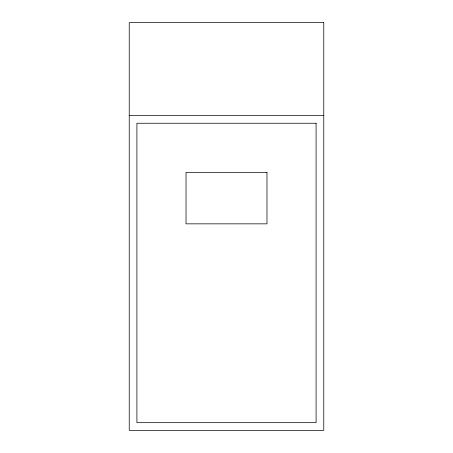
<?xml version="1.0" encoding="UTF-8"?>
<svg xmlns="http://www.w3.org/2000/svg" width="453" height="453" viewBox="0 0 453 453"><rect width="100%" height="100%" fill="white"/><g stroke="black" fill="none" stroke-linecap="round" stroke-linejoin="round"><path stroke-width="0.68" d="M129.23 115.572L323.77 115.572M323.77 22.65L129.23 22.65L129.23 430.35L323.77 430.35L323.77 22.65M316.092 123.25L136.908 123.25L136.908 422.672L316.092 422.672L316.092 123.25M266.976 172.367L186.024 172.367L186.024 223.844L266.976 223.844L266.976 172.367"/></g></svg>
